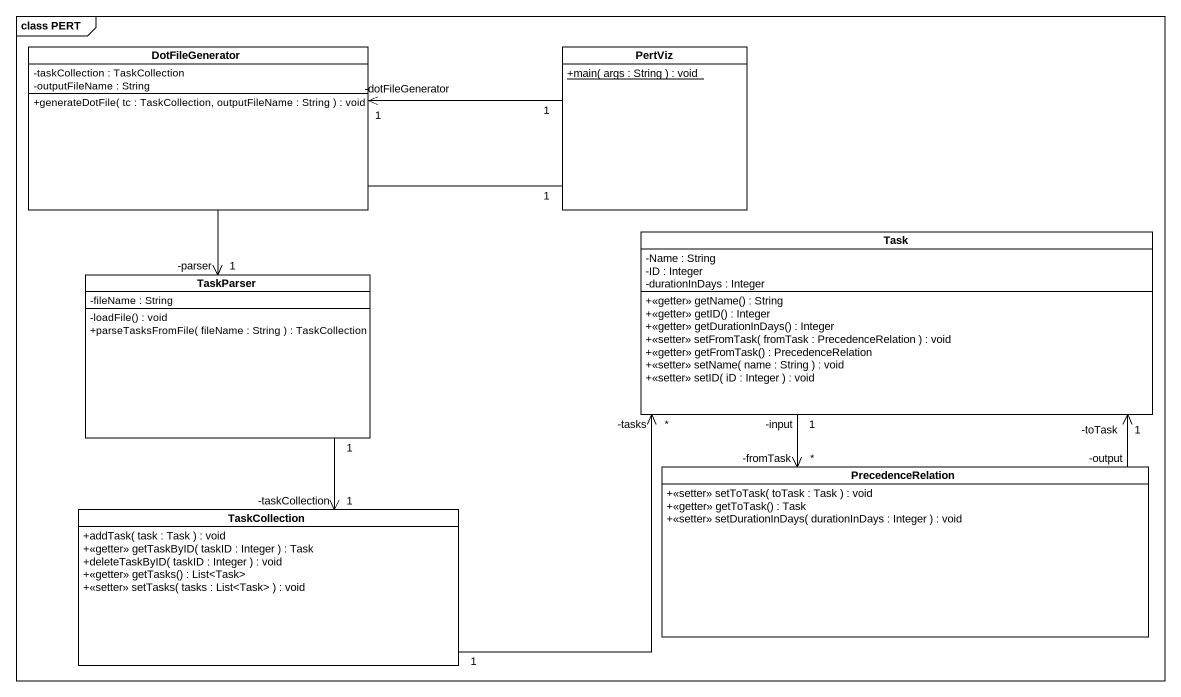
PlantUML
@startuml
mainframe class PERT
hide circle
hide empty members
skinparam classAttributeIconSize 0
class DotFileGenerator {
  -taskCollection : TaskCollection
  -outputFileName : String
  +generateDotFile( tc : TaskCollection, outputFileName : String ) : void
}
class PertViz {
  {static} +main( args : String ) : void
}
class Task {
  -Name : String
  -ID : Integer
  -durationInDays : Integer
  +<<getter>> getName() : String
  +<<getter>> getID() : Integer
  +<<getter>> getDurationInDays() : Integer
  +<<setter>> setFromTask( fromTask : PrecedenceRelation ) : void
  +<<getter>> getFromTask() : PrecedenceRelation
  +<<setter>> setName( name : String ) : void
  +<<setter>> setID( iD : Integer ) : void
}
class TaskParser {
  -fileName : String
  -loadFile() : void
  +parseTasksFromFile( fileName : String ) : TaskCollection
}
class PrecedenceRelation {
  +<<setter>> setToTask( toTask : Task ) : void
  +<<getter>> getToTask() : Task
  +<<setter>> setDurationInDays( durationInDays : Integer ) : void
}
class TaskCollection {
  +addTask( task : Task ) : void
  +<<getter>> getTaskByID( taskID : Integer ) : Task
  +deleteTaskByID( taskID : Integer ) : void
  +<<getter>> getTasks() : List<Task>
  +<<setter>> setTasks( tasks : List<Task> ) : void
}
PertViz "1" -left-> "-dotFileGenerator\n1" DotFileGenerator
PertViz "1" -left-> "-parser\n1" TaskParser
Task "1\n-input" --> "*\n-fromTask" PrecedenceRelation
TaskParser "1" --> "-taskCollection\n1" TaskCollection
PrecedenceRelation "-output" -up-> "-toTask\n1" Task
TaskCollection "1" -right-> "-tasks\n*" Task
@enduml
